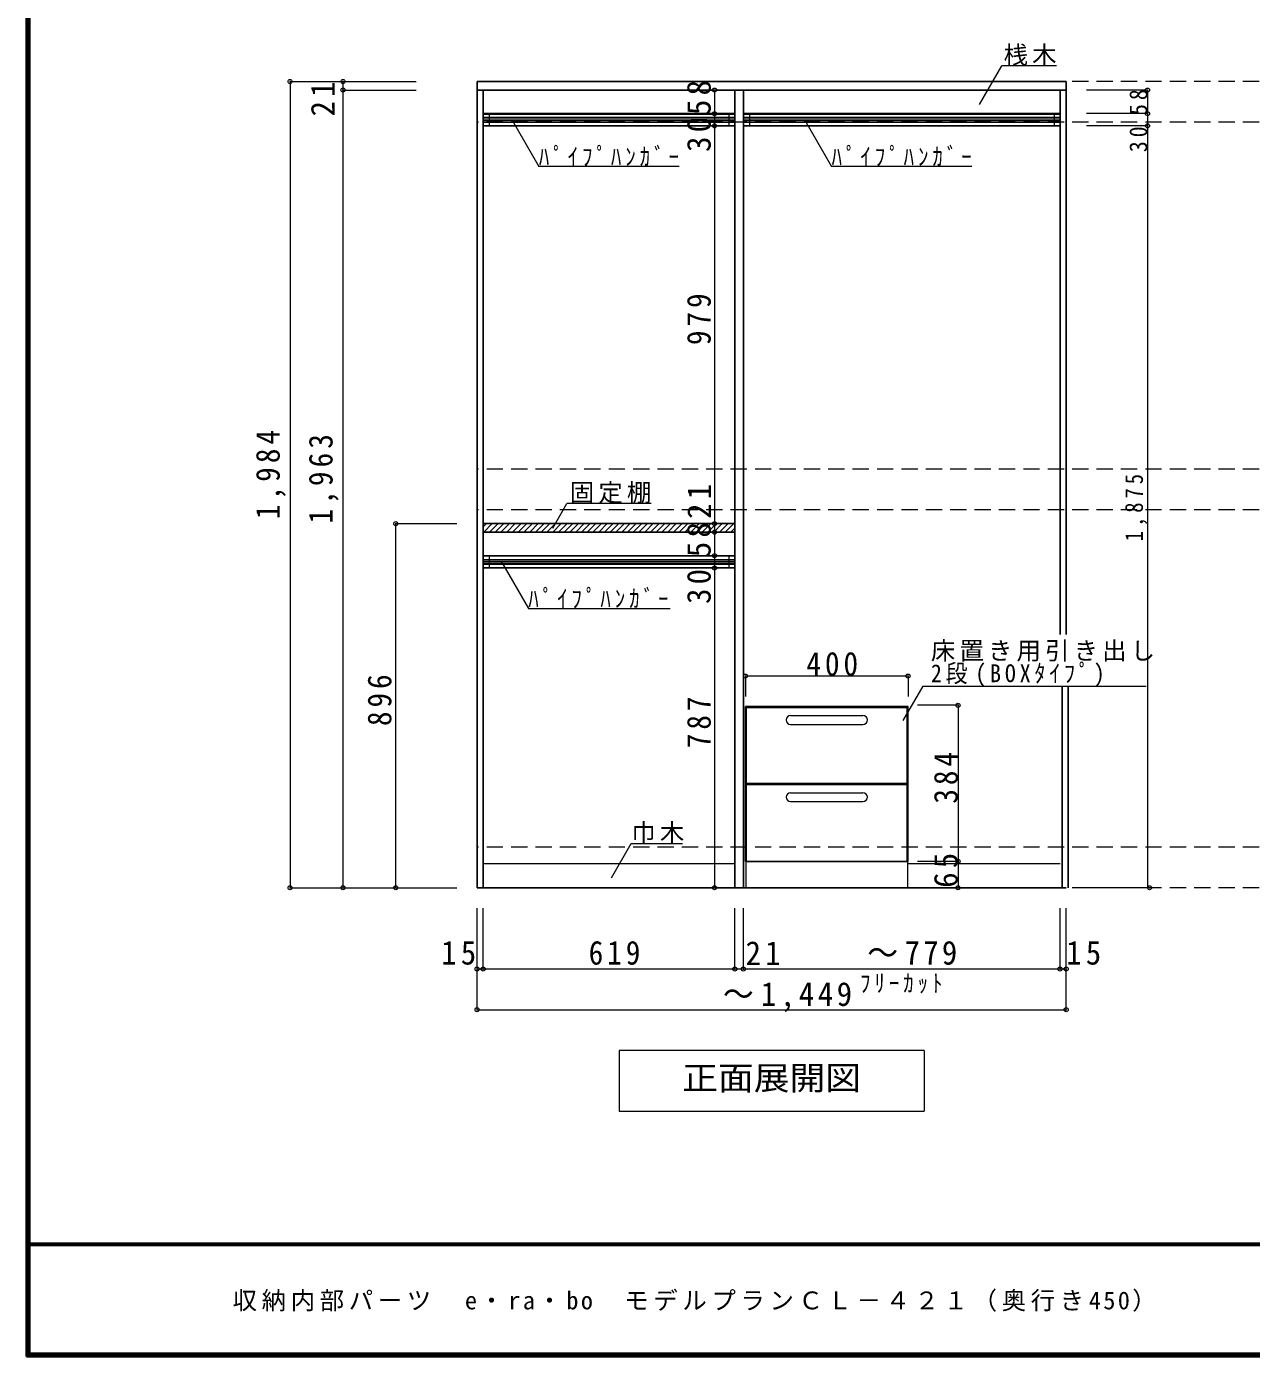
# Model space of a CAD drawing. Units: millimetres at full size, sheet at 1:20; details may follow other scales. Extents: x -3922 to 3878, y -2932 to 2722.
# Drawn here: x -3922 to -909, y -2864 to 408 of the extents above; entities that cross this region are included whole.
import ezdxf
from ezdxf.enums import TextEntityAlignment as Align

# ---------------------------------------------------------------- set-up
doc = ezdxf.new("R2010")
doc.units = ezdxf.units.MM
doc.header["$LTSCALE"] = 20
doc.header["$PDMODE"] = 32
doc.header["$PDSIZE"] = 10
doc.linetypes.add('DASHED2', pattern=[3, 2, -1])
for name, color, linetype, lineweight in [('0-2', 2, 'Continuous', 35), ('0-3_固定棚', 3, 'Continuous', 25), ('0-6_パイプハンガー', 7, 'Continuous', 18), ('0-7_桟木・巾木', 2, 'Continuous', 35), ('0-8', 3, 'Continuous', 25), ('0-A_文字', 7, 'Continuous', 18), ('0-B_寸法', 7, 'Continuous', 9), ('0-C_ハッチ', 4, 'Continuous', 9), ('F-1_枠', 6, 'Continuous', 40)]:
    doc.layers.add(name, color=color, linetype=linetype, lineweight=lineweight)
doc.layers.add('F-A_文字', color=7, linetype='Continuous')
doc.styles.add('ＭＳ ゴシック', font='')
doc.styles.get('ＭＳ ゴシック').set_extended_font_data('MS Gothic')

msp = doc.modelspace()

# ---------------------------------------------------------------- linework, layer by layer
at = {"layer": '0-2', "color": 3, "lineweight": 25}
for p, q in [((-2813.99, 251.73), (-2813.99, 272.73)), ((-1364.99, 272.73), (-2813.99, 272.73)), ((-1364.99, 272.73), (-1364.99, 251.73)), ((-2813.99, 251.73), (-2813.99, -1711.27)), ((-1364.99, 251.73), (-2813.99, 251.73)), ((-2798.99, 251.73), (-2798.99, -1711.27)), ((-2179.99, -1711.27), (-2179.99, 251.73)), ((-2158.99, -1711.27), (-2158.99, 251.73)), ((-1379.99, -1087.94), (-1379.99, 251.73)), ((-1364.99, -1087.94), (-1364.99, 251.73)), ((-1374.99, -1711.27), (-1374.99, -1215.04)), ((-1359.99, -1711.27), (-1359.99, -1215.04)), ((-2813.99, -1711.27), (-1364.99, -1711.27))]:
    msp.add_line(p, q, dxfattribs=at)
at = {"layer": '0-3_固定棚'}
for p, q in [((-2179.99, -815.27), (-2798.99, -815.27)), ((-2798.99, -815.27), (-2798.99, -836.27)), ((-2179.99, -815.27), (-2179.99, -836.27)), ((-2179.99, -836.27), (-2798.99, -836.27))]:
    msp.add_line(p, q, dxfattribs=at)
at = {"layer": '0-6_パイプハンガー', "color": 3, "lineweight": 25}
for p, q in [((-2798.99, 193.73), (-2798.99, 163.73)), ((-2179.99, 193.73), (-2798.99, 193.73)), ((-2179.99, 163.73), (-2798.99, 163.73)), ((-2179.99, 193.73), (-2179.99, 163.73)), ((-2158.99, 193.73), (-2158.99, 163.73)), ((-1379.99, 193.73), (-2158.99, 193.73)), ((-1379.99, 163.73), (-2158.99, 163.73)), ((-1379.99, 193.73), (-1379.99, 163.73)), ((-2798.99, -894.27), (-2798.99, -924.27)), ((-2179.99, -894.27), (-2798.99, -894.27)), ((-2179.99, -894.27), (-2179.99, -924.27)), ((-2179.99, -924.27), (-2798.99, -924.27))]:
    msp.add_line(p, q, dxfattribs=at)
at = {"layer": '0-6_パイプハンガー', "color": 4, "lineweight": 9}
for p, q in [((-2798.99, 184.73), (-2179.99, 184.73)), ((-2798.99, 180.73), (-2179.99, 180.73)), ((-2798.99, 176.73), (-2179.99, 176.73)), ((-2798.99, 172.73), (-2179.99, 172.73)), ((-2158.99, 184.73), (-1379.99, 184.73)), ((-2158.99, 180.73), (-1379.99, 180.73)), ((-2158.99, 176.73), (-1379.99, 176.73)), ((-2158.99, 172.73), (-1379.99, 172.73)), ((-2798.99, -903.27), (-2179.99, -903.27)), ((-2798.99, -907.27), (-2179.99, -907.27)), ((-2798.99, -911.27), (-2179.99, -911.27)), ((-2798.99, -915.27), (-2179.99, -915.27))]:
    msp.add_line(p, q, dxfattribs=at)
at = {"layer": '0-6_パイプハンガー'}
for p, q in [((-2783.99, 193.73), (-2783.99, 163.73)), ((-2194.99, 193.73), (-2194.99, 163.73)), ((-2143.99, 193.73), (-2143.99, 163.73)), ((-1394.99, 193.73), (-1394.99, 163.73)), ((-2783.99, -894.27), (-2783.99, -924.27)), ((-2194.99, -894.27), (-2194.99, -924.27))]:
    msp.add_line(p, q, dxfattribs=at)
at = {"layer": '0-7_桟木・巾木', "color": 7, "lineweight": 18}
for p, q in [((-2179.99, 191.73), (-2798.99, 191.73)), ((-1379.99, 191.73), (-2158.99, 191.73)), ((-2798.99, -1651.27), (-2179.99, -1651.27)), ((-1754.99, -1651.27), (-1379.99, -1651.27))]:
    msp.add_line(p, q, dxfattribs=at)
at = {"layer": '0-8'}
for p, q in [((-2153.99, -1265.27), (-1753.99, -1265.27)), ((-2151.99, -1267.27), (-1755.99, -1267.27)), ((-1755.99, -1454.27), (-1755.99, -1267.27)), ((-1755.99, -1457.27), (-2151.99, -1457.27)), ((-2151.99, -1646.27), (-2151.99, -1457.27)), ((-1755.99, -1646.27), (-1755.99, -1457.27)), ((-2153.99, -1646.27), (-1753.99, -1646.27)), ((-2152.99, -1711.27), (-1754.99, -1711.27))]:
    msp.add_line(p, q, dxfattribs=at)
at = {"layer": '0-8', "color": 7, "lineweight": 18}
for p, q in [((-2153.99, -1646.27), (-2153.99, -1265.27)), ((-1753.99, -1646.27), (-1753.99, -1265.27)), ((-2042.99, -1287.27), (-1864.99, -1287.27)), ((-2042.99, -1309.27), (-1864.99, -1309.27)), ((-2042.99, -1477.27), (-1864.99, -1477.27)), ((-2042.99, -1499.27), (-1864.99, -1499.27)), ((-2152.99, -1646.27), (-2152.99, -1711.27)), ((-1754.99, -1646.27), (-1754.99, -1711.27))]:
    msp.add_line(p, q, dxfattribs=at)
at = {"layer": '0-8'}
msp.add_lwpolyline([(-1755.99, -1454.27), (-2151.99, -1454.27), (-2151.99, -1267.27)], dxfattribs=at)
at = {"layer": '0-8', "color": 7, "lineweight": 18}
for centre, start, end in [((-2042.99, -1298.27), 90, 270), ((-1864.99, -1298.27), 270, 90), ((-2042.99, -1488.27), 90, 270), ((-1864.99, -1488.27), 270, 90)]:
    msp.add_arc(centre, 11, start, end, dxfattribs=at)
at = {"layer": '0-A_文字'}
for p, q in [((-1578.4, 216.5), (-1523.57, 311.47)), ((-1388.99, 311.47), (-1523.57, 311.47)), ((-2727.95, 177.98), (-2661.99, 63.73)), ((-2007.95, 177.98), (-1941.99, 63.73)), ((-2316.99, 63.73), (-2661.99, 63.73)), ((-1596.99, 63.73), (-1941.99, 63.73)), ((-2628.1, -826.33), (-2593.08, -765.68)), ((-2385.89, -765.68), (-2593.08, -765.68)), ((-2753.88, -909.59), (-2687.92, -1023.83)), ((-2687.92, -1023.83), (-2339.2, -1023.83)), ((-1765.87, -1299.49), (-1717.12, -1215.04)), ((-1717.12, -1215.04), (-1168.15, -1215.04)), ((-2483.41, -1686.83), (-2434.65, -1602.39)), ((-2434.65, -1602.39), (-2308.63, -1602.39)), ((-1714.49, -2111.27), (-1714.49, -2261.27)), ((-2464.49, -2261.27), (-1714.49, -2261.27))]:
    msp.add_line(p, q, dxfattribs=at)
msp.add_lwpolyline([(-1714.49, -2111.27), (-2464.49, -2111.27), (-2464.49, -2261.27)], dxfattribs=at)
at = {"layer": '0-B_寸法', "color": 4}
for p, q in [((-3273.99, 272.73), (-3273.99, -1711.27)), ((-3273.99, 272.73), (-3143.99, 272.73)), ((-3143.99, 272.73), (-3143.99, 251.73)), ((-3143.99, 272.73), (-2963.99, 272.73)), ((-3143.99, 251.73), (-2963.99, 251.73)), ((-3143.99, 251.73), (-3143.99, -1711.27)), ((-2229.99, 251.73), (-2229.99, 193.73)), ((-1164.99, 251.73), (-1314.99, 251.73)), ((-1164.99, 251.73), (-1164.99, 193.73)), ((-2229.99, 193.73), (-2229.99, 163.73)), ((-2229.99, 163.73), (-2229.99, -815.27)), ((-1164.99, 193.73), (-1314.99, 193.73)), ((-1164.99, 163.73), (-1314.99, 163.73)), ((-1164.99, 193.73), (-1164.99, 163.73)), ((-1164.99, 163.73), (-1164.99, -1711.27)), ((-3013.99, -815.27), (-2863.99, -815.27)), ((-3013.99, -1711.27), (-3013.99, -815.27)), ((-2229.99, -815.27), (-2229.99, -836.27)), ((-2229.99, -836.27), (-2229.99, -894.27)), ((-2229.99, -894.27), (-2229.99, -924.27)), ((-2229.99, -924.27), (-2229.99, -1711.27)), ((-1753.99, -1190.27), (-2153.99, -1190.27)), ((-2153.99, -1190.27), (-2153.99, -1240.27)), ((-1753.99, -1190.27), (-1753.99, -1240.27)), ((-1630.99, -1262.27), (-1730.99, -1262.27)), ((-1630.99, -1262.27), (-1630.99, -1646.27)), ((-1630.99, -1646.27), (-1730.99, -1646.27)), ((-1630.99, -1646.27), (-1630.99, -1711.27)), ((-3273.99, -1711.27), (-3143.99, -1711.27)), ((-3143.99, -1711.27), (-2863.99, -1711.27)), ((-2229.99, -1711.27), (-2239.99, -1711.27)), ((-1630.99, -1711.27), (-1730.99, -1711.27)), ((-1159.99, -1711.27), (-1309.99, -1711.27)), ((-2813.99, -1911.27), (-2813.99, -1761.27)), ((-2798.99, -1911.27), (-2798.99, -1761.27)), ((-2179.99, -1911.27), (-2179.99, -1761.27)), ((-2158.99, -1911.27), (-2158.99, -1761.27)), ((-1379.99, -1911.27), (-1379.99, -1761.27)), ((-1364.99, -1911.27), (-1364.99, -1761.27)), ((-2798.99, -1911.27), (-2813.99, -1911.27)), ((-2813.99, -2011.27), (-2813.99, -1911.27)), ((-2179.99, -1911.27), (-2798.99, -1911.27)), ((-2158.99, -1911.27), (-2179.99, -1911.27)), ((-1379.99, -1911.27), (-2158.99, -1911.27)), ((-1364.99, -1911.27), (-1379.99, -1911.27)), ((-1364.99, -2011.27), (-1364.99, -1911.27)), ((-2813.99, -2011.27), (-1364.99, -2011.27))]:
    msp.add_line(p, q, dxfattribs=at)
at = {"layer": '0-B_寸法', "color": 4, "linetype": 'DASHED2'}
for p, q in [((2829.71, 272.73), (-2813.99, 272.73)), ((2829.71, 172.73), (-2813.99, 172.73)), ((2829.71, -681.27), (-2813.99, -681.27)), ((2829.71, -781.27), (-2813.99, -781.27)), ((2829.71, -1611.27), (-2813.99, -1611.27)), ((2829.71, -1711.27), (-2813.99, -1711.27))]:
    msp.add_line(p, q, dxfattribs=at)
at = {"layer": '0-B_寸法'}
for p in [(-3273.99, 272.73), (-3143.99, 272.73), (-3143.99, 251.73), (-2229.99, 251.73), (-1164.99, 251.73), (-2229.99, 193.73), (-1164.99, 193.73), (-2229.99, 163.73), (-1164.99, 163.73), (-3013.99, -815.27), (-2229.99, -815.27), (-2229.99, -836.27), (-2229.99, -894.27), (-2229.99, -924.27), (-2153.99, -1190.27), (-1753.99, -1190.27), (-1630.99, -1262.27), (-1630.99, -1646.27), (-3273.99, -1711.27), (-3143.99, -1711.27), (-3013.99, -1711.27), (-2229.99, -1711.27), (-1630.99, -1711.27), (-1159.99, -1711.27), (-2813.99, -1911.27), (-2798.99, -1911.27), (-2179.99, -1911.27), (-2158.99, -1911.27), (-1379.99, -1911.27), (-1364.99, -1911.27), (-2813.99, -2011.27), (-1364.99, -2011.27)]:
    msp.add_point(p, dxfattribs=at)
at = {"layer": '0-C_ハッチ'}
for p, q in [((-2798.99, -823.46), (-2790.79, -815.27)), ((-2797.65, -836.27), (-2776.65, -815.27)), ((-2783.51, -836.27), (-2762.51, -815.27)), ((-2769.37, -836.27), (-2748.37, -815.27)), ((-2755.22, -836.27), (-2734.22, -815.27)), ((-2741.08, -836.27), (-2720.08, -815.27)), ((-2726.94, -836.27), (-2705.94, -815.27)), ((-2712.8, -836.27), (-2691.8, -815.27)), ((-2698.65, -836.27), (-2677.65, -815.27)), ((-2684.51, -836.27), (-2663.51, -815.27)), ((-2670.37, -836.27), (-2649.37, -815.27)), ((-2656.23, -836.27), (-2635.23, -815.27)), ((-2642.09, -836.27), (-2621.09, -815.27)), ((-2627.94, -836.27), (-2606.94, -815.27)), ((-2613.8, -836.27), (-2592.8, -815.27)), ((-2599.66, -836.27), (-2578.66, -815.27)), ((-2585.52, -836.27), (-2564.52, -815.27)), ((-2571.38, -836.27), (-2550.38, -815.27)), ((-2557.23, -836.27), (-2536.23, -815.27)), ((-2543.09, -836.27), (-2522.09, -815.27)), ((-2528.95, -836.27), (-2507.95, -815.27)), ((-2514.81, -836.27), (-2493.81, -815.27)), ((-2500.66, -836.27), (-2479.66, -815.27)), ((-2486.52, -836.27), (-2465.52, -815.27)), ((-2472.38, -836.27), (-2451.38, -815.27)), ((-2458.24, -836.27), (-2437.24, -815.27)), ((-2444.1, -836.27), (-2423.1, -815.27)), ((-2429.95, -836.27), (-2408.95, -815.27)), ((-2415.81, -836.27), (-2394.81, -815.27)), ((-2401.67, -836.27), (-2380.67, -815.27)), ((-2387.53, -836.27), (-2366.53, -815.27)), ((-2373.39, -836.27), (-2352.39, -815.27)), ((-2359.24, -836.27), (-2338.24, -815.27)), ((-2345.1, -836.27), (-2324.1, -815.27)), ((-2330.96, -836.27), (-2309.96, -815.27)), ((-2316.82, -836.27), (-2295.82, -815.27)), ((-2302.67, -836.27), (-2281.67, -815.27)), ((-2288.53, -836.27), (-2267.53, -815.27)), ((-2274.39, -836.27), (-2253.39, -815.27)), ((-2260.25, -836.27), (-2239.25, -815.27)), ((-2246.11, -836.27), (-2225.11, -815.27)), ((-2231.96, -836.27), (-2210.96, -815.27)), ((-2217.82, -836.27), (-2196.82, -815.27)), ((-2203.68, -836.27), (-2182.68, -815.27)), ((-2189.54, -836.27), (-2179.99, -826.72))]:
    msp.add_line(p, q, dxfattribs=at)
at = {"layer": 'F-1_枠'}
for p, q in [((-3922.03, 2722.29), (-3922.03, -2864.37)), ((-3918.7, 2722.29), (-3918.7, -2864.37)), ((-3915.36, 2722.29), (-3915.36, -2864.37)), ((3877.97, -2587.71), (-3922.03, -2587.71)), ((3877.97, -2591.04), (-3922.03, -2591.04)), ((3877.97, -2857.71), (-3922.03, -2857.71)), ((3877.97, -2861.04), (-3922.03, -2861.04)), ((3877.97, -2864.37), (-3922.03, -2864.37))]:
    msp.add_line(p, q, dxfattribs=at)

# ---------------------------------------------------------------- texts
at = {"layer": '0-A_文字', "style": 'ＭＳ ゴシック', "width": 1.1}
msp.add_text('正面展開図', height=58.65, dxfattribs=at).set_placement((-2309.49, -2226.27), align=Align.BOTTOM_LEFT)
at = {"layer": '0-A_文字', "char_height": 43.99, "attachment_point": 7, "style": 'ＭＳ ゴシック'}
for s, insert in [('\\T1.17;桟木', (-1518.99, 311.47)), ('\\T1.39;\\W0.85;ﾊﾟｲﾌﾟﾊﾝｶﾞｰ', (-2661.99, 63.73)), ('\\T1.39;\\W0.85;ﾊﾟｲﾌﾟﾊﾝｶﾞｰ', (-1941.99, 63.73)), ('\\T1.17;固定棚', (-2585.89, -765.68)), ('\\T1.39;\\W0.85;ﾊﾟｲﾌﾟﾊﾝｶﾞｰ', (-2687.92, -1023.83)), ('\\T1.17;床置き用引き出し', (-1697.77, -1154.84)), ('\\T1.35;\\W0.9;2段(BOXﾀｲﾌﾟ)', (-1697.77, -1217.13)), ('\\T1.17;巾木', (-2434.65, -1602.39)), ('\\T1.39;\\W0.85;ﾌﾘｰｶｯﾄ', (-1871.99, -1971.27))]:
    msp.add_mtext(s, dxfattribs=dict(at, insert=insert))
at = {"layer": '0-B_寸法', "attachment_point": 7, "rotation": 90, "style": 'ＭＳ ゴシック'}
for s, insert, char_height in [('\\T1.27;\\W0.95;21', (-3164.37, 186.73), 58.65), ('\\T1.27;\\W0.95;58', (-2238.47, 190.23), 58.65), ('\\T1.36;\\W0.9;58', (-1164.99, 190.23), 43.99), ('\\T1.27;\\W0.95;30', (-2238.47, 99.41), 58.65), ('\\T1.36;\\W0.9;30', (-1164.99, 98.73), 43.99), ('\\T1.27;\\W0.9;979', (-2238.47, -375.77), 58.65), ('\\T1.28;\\W0.9;1,984', (-3284.37, -804.27), 58.65), ('\\T1.28;\\W0.9;1,963', (-3154.37, -814.77), 58.65), ('\\T1.38;\\W0.85;1,875', (-1164.99, -858.77), 43.99), ('\\T1.27;\\W0.95;21', (-2238.47, -803.66), 58.65), ('\\T1.27;\\W0.95;58', (-2238.47, -897.77), 58.65), ('\\T1.27;\\W0.95;30', (-2238.47, -1012.87), 58.65), ('\\T1.27;\\W0.9;896', (-3023.99, -1313.27), 58.65), ('\\T1.27;\\W0.9;787', (-2238.47, -1367.77), 58.65), ('\\T1.27;\\W0.9;384', (-1630.99, -1504.27), 58.65), ('\\T1.27;\\W0.95;65', (-1630.99, -1711.27), 58.65)]:
    msp.add_mtext(s, dxfattribs=dict(at, insert=insert, char_height=char_height))
at = {"layer": '0-B_寸法', "char_height": 58.65, "attachment_point": 7, "style": 'ＭＳ ゴシック'}
for s, insert in [('\\T1.27;\\W0.9;400', (-2003.99, -1190.27)), ('\\T1.27;\\W0.95;15', (-2902.28, -1901.27)), ('\\T1.27;\\W0.9;619', (-2539.49, -1901.27)), ('\\T1.27;\\W0.95;21', (-2153.57, -1901.27)), ('\\T1.21;\\W0.95;～779', (-1854.49, -1901.27)), ('\\T1.27;\\W0.95;15', (-1364.99, -1901.27)), ('\\T1.23;\\W0.95;～1,449', (-2209.49, -2017.16))]:
    msp.add_mtext(s, dxfattribs=dict(at, insert=insert))
at = {"layer": 'F-A_文字', "insert": (-3415.36, -2754.37), "char_height": 43.99, "attachment_point": 7, "style": 'ＭＳ ゴシック'}
msp.add_mtext('\\T1.19;収納内部パーツ\u3000e・ra・bo\u3000モデルプランＣＬ－４２１（奥行き450）', dxfattribs=at)

doc.saveas('drawing.dxf')
